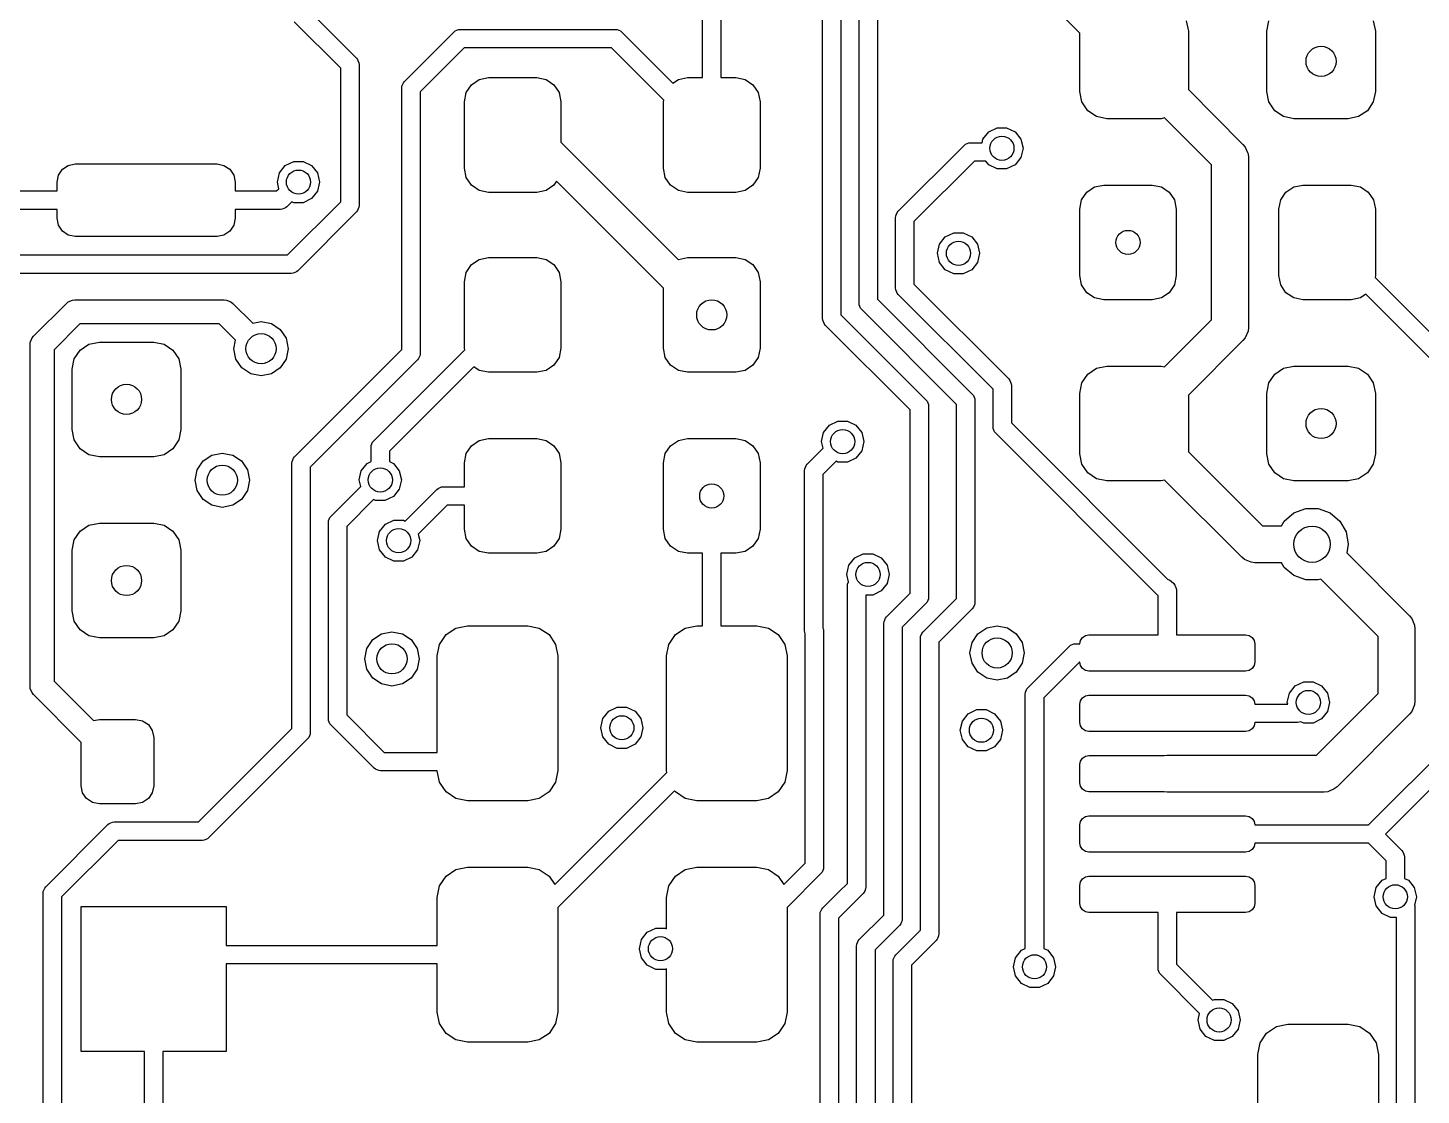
# Model space of a CAD drawing. Extents: x 0.05 to 3.89, y 0.04 to 4.21.
# Drawn here: x 1.9314 to 2.386, y 1.2141 to 1.5621 of the extents above; entities that cross this region are included whole.
import ezdxf

# ---------------------------------------------------------------- set-up
doc = ezdxf.new("R2010")
doc.units = 0
doc.header["$MEASUREMENT"] = 0
doc.layers.add('BLACK', color=7, linetype='CONTINUOUS')

msp = doc.modelspace()

# ---------------------------------------------------------------- linework, layer by layer
at = {"layer": 'BLACK', "linetype": 'CONTINUOUS'}
for p, q in [((2.20261, 1.47235), (2.20261, 1.72858)), ((2.20861, 1.72983), (2.20861, 1.47359)), ((2.1907, 1.46732), (2.1907, 1.72365)), ((2.1967, 1.7249), (2.1967, 1.46857)), ((2.27461, 1.56041), (2.23271, 1.60231)), ((2.03346, 1.54891), (2.01831, 1.56406)), ((2.02254, 1.56832), (2.03859, 1.55227)), ((2.15153, 1.54587), (2.15153, 1.56752)), ((2.15753, 1.56752), (2.15753, 1.54587)), ((2.30937, 1.56441), (2.31004, 1.56102)), ((2.33563, 1.56102), (2.3363, 1.56441)), ((2.37039, 1.56441), (2.37106, 1.56102)), ((2.05427, 1.54464), (2.07037, 1.56074)), ((2.07037, 1.56074), (2.07082, 1.56111)), ((2.07082, 1.56111), (2.0719, 1.56156)), ((2.0719, 1.56156), (2.07249, 1.56161)), ((2.07249, 1.56161), (2.12308, 1.56161)), ((2.12308, 1.56161), (2.12366, 1.56156)), ((2.12366, 1.56156), (2.12475, 1.56111)), ((2.12475, 1.56111), (2.1252, 1.56074)), ((2.1252, 1.56074), (2.14186, 1.54408)), ((2.27461, 1.54134), (2.27461, 1.56041)), ((2.31004, 1.56102), (2.31004, 1.54195)), ((2.33563, 1.54134), (2.33563, 1.56102)), ((2.37106, 1.56102), (2.37106, 1.54134)), ((2.07373, 1.55561), (2.05939, 1.54128)), ((2.12184, 1.55561), (2.07373, 1.55561)), ((2.13889, 1.53856), (2.12184, 1.55561)), ((2.03859, 1.55227), (2.03896, 1.55182)), ((2.03896, 1.55182), (2.0391, 1.55147)), ((2.0391, 1.55147), (2.03941, 1.55073)), ((2.03941, 1.55073), (2.03946, 1.55015)), ((2.03346, 1.50542), (2.03346, 1.54891)), ((2.03946, 1.55015), (2.03946, 1.50418)), ((2.07868, 1.54527), (2.08169, 1.54587)), ((2.08169, 1.54587), (2.09744, 1.54587)), ((2.09744, 1.54587), (2.10045, 1.54527)), ((2.14364, 1.54527), (2.14665, 1.54587)), ((2.14665, 1.54587), (2.15153, 1.54587)), ((2.15753, 1.54587), (2.1624, 1.54587)), ((2.1624, 1.54587), (2.16541, 1.54527)), ((2.05339, 1.54252), (2.05345, 1.5431)), ((2.05339, 1.45724), (2.05339, 1.54252)), ((2.05345, 1.5431), (2.0539, 1.54419)), ((2.0539, 1.54419), (2.05427, 1.54464)), ((2.05939, 1.54128), (2.05939, 1.456)), ((2.07442, 1.54101), (2.07613, 1.54356)), ((2.07613, 1.54356), (2.07868, 1.54527)), ((2.10045, 1.54527), (2.10301, 1.54356)), ((2.10301, 1.54356), (2.10472, 1.54101)), ((2.14186, 1.54408), (2.14364, 1.54527)), ((2.16541, 1.54527), (2.16797, 1.54356)), ((2.16797, 1.54356), (2.16968, 1.54101)), ((2.27528, 1.53795), (2.27461, 1.54134)), ((2.31004, 1.54195), (2.32786, 1.52412)), ((2.3363, 1.53795), (2.33563, 1.54134)), ((2.37106, 1.54134), (2.37039, 1.53795)), ((2.07382, 1.53799), (2.07442, 1.54101)), ((2.07382, 1.51634), (2.07382, 1.53799)), ((2.10472, 1.54101), (2.10531, 1.53799)), ((2.10531, 1.53799), (2.10531, 1.52479)), ((2.13878, 1.53799), (2.13889, 1.53856)), ((2.13878, 1.51634), (2.13878, 1.53799)), ((2.16968, 1.54101), (2.17028, 1.53799)), ((2.17028, 1.53799), (2.17028, 1.51634)), ((2.2772, 1.53507), (2.27528, 1.53795)), ((2.33822, 1.53507), (2.3363, 1.53795)), ((2.37039, 1.53795), (2.36847, 1.53507)), ((2.28007, 1.53315), (2.2772, 1.53507)), ((2.28346, 1.53248), (2.28007, 1.53315)), ((2.30118, 1.53248), (2.28346, 1.53248)), ((2.30231, 1.53271), (2.30118, 1.53248)), ((2.31762, 1.5174), (2.30231, 1.53271)), ((2.3411, 1.53315), (2.33822, 1.53507)), ((2.34449, 1.53248), (2.3411, 1.53315)), ((2.3622, 1.53248), (2.34449, 1.53248)), ((2.36559, 1.53315), (2.3622, 1.53248)), ((2.36847, 1.53507), (2.36559, 1.53315)), ((2.24301, 1.52582), (2.24492, 1.52822)), ((2.24492, 1.52822), (2.24768, 1.52955)), ((2.24768, 1.52955), (2.25075, 1.52955)), ((2.25075, 1.52955), (2.25351, 1.52822)), ((2.25351, 1.52822), (2.25542, 1.52582)), ((2.10531, 1.52479), (2.14355, 1.48655)), ((2.21539, 1.50231), (2.23686, 1.52377)), ((2.23686, 1.52377), (2.23731, 1.52415)), ((2.23731, 1.52415), (2.23789, 1.52439)), ((2.23789, 1.52439), (2.23839, 1.5246)), ((2.23839, 1.5246), (2.23898, 1.52465)), ((2.23898, 1.52465), (2.24274, 1.52465)), ((2.24274, 1.52465), (2.24301, 1.52582)), ((2.25542, 1.52582), (2.2561, 1.52283)), ((2.32786, 1.52412), (2.32861, 1.52322)), ((2.32861, 1.52322), (2.32932, 1.52149)), ((2.01539, 1.5172), (2.01815, 1.51853)), ((2.01815, 1.51853), (2.02122, 1.51853)), ((2.02122, 1.51853), (2.02398, 1.5172)), ((2.24022, 1.51865), (2.22051, 1.49895)), ((2.24396, 1.51865), (2.24022, 1.51865)), ((2.24492, 1.51745), (2.24396, 1.51865)), ((2.25542, 1.51985), (2.25351, 1.51745)), ((2.2561, 1.52283), (2.25542, 1.51985)), ((2.32932, 1.52149), (2.32951, 1.52105)), ((2.32951, 1.52105), (2.32962, 1.51988)), ((2.32962, 1.51988), (2.32962, 1.46437)), ((1.94094, 1.51181), (1.94139, 1.51407)), ((1.94139, 1.51407), (1.94267, 1.51599)), ((1.94267, 1.51599), (1.94459, 1.51727)), ((1.94459, 1.51727), (1.94685, 1.51772)), ((1.94685, 1.51772), (1.99311, 1.51772)), ((1.99311, 1.51772), (1.99537, 1.51727)), ((1.99537, 1.51727), (1.99729, 1.51599)), ((1.99729, 1.51599), (1.99857, 1.51407)), ((1.99857, 1.51407), (1.99902, 1.51181)), ((2.0128, 1.51181), (2.01348, 1.5148)), ((2.01348, 1.5148), (2.01539, 1.5172)), ((2.02398, 1.5172), (2.02589, 1.5148)), ((2.02589, 1.5148), (2.02657, 1.51181)), ((2.07442, 1.51333), (2.07382, 1.51634)), ((2.13938, 1.51333), (2.13878, 1.51634)), ((2.17028, 1.51634), (2.16968, 1.51333)), ((2.24768, 1.51612), (2.24492, 1.51745)), ((2.25075, 1.51612), (2.24768, 1.51612)), ((2.25351, 1.51745), (2.25075, 1.51612)), ((2.31762, 1.46686), (2.31762, 1.5174)), ((1.94094, 1.50891), (1.94094, 1.51181)), ((1.99902, 1.51181), (1.99902, 1.50891)), ((2.01254, 1.50891), (2.01329, 1.50966)), ((2.01329, 1.50966), (2.0128, 1.51181)), ((2.02657, 1.51181), (2.02589, 1.50882)), ((2.07613, 1.51077), (2.07442, 1.51333)), ((2.07868, 1.50906), (2.07613, 1.51077)), ((2.10301, 1.51077), (2.10045, 1.50906)), ((2.10388, 1.51208), (2.10301, 1.51077)), ((2.13878, 1.47718), (2.10388, 1.51208)), ((2.14109, 1.51077), (2.13938, 1.51333)), ((2.14364, 1.50906), (2.14109, 1.51077)), ((2.16797, 1.51077), (2.16541, 1.50906)), ((2.16968, 1.51333), (2.16797, 1.51077)), ((2.27691, 1.50852), (2.27947, 1.51023)), ((2.27947, 1.51023), (2.28248, 1.51083)), ((2.28248, 1.51083), (2.29823, 1.51083)), ((2.29823, 1.51083), (2.30124, 1.51023)), ((2.30124, 1.51023), (2.3038, 1.50852)), ((2.34187, 1.50852), (2.34443, 1.51023)), ((2.34443, 1.51023), (2.34744, 1.51083)), ((2.34744, 1.51083), (2.36319, 1.51083)), ((2.36319, 1.51083), (2.3662, 1.51023)), ((2.3662, 1.51023), (2.36876, 1.50852)), ((1.8065, 1.50891), (1.94094, 1.50891)), ((1.99902, 1.50891), (2.01254, 1.50891)), ((2.01752, 1.5054), (2.0159, 1.50378)), ((2.01608, 1.48804), (2.03346, 1.50542)), ((2.01815, 1.50509), (2.01752, 1.5054)), ((2.02122, 1.50509), (2.01815, 1.50509)), ((2.02398, 1.50642), (2.02122, 1.50509)), ((2.02589, 1.50882), (2.02398, 1.50642)), ((2.08169, 1.50846), (2.07868, 1.50906)), ((2.09744, 1.50846), (2.08169, 1.50846)), ((2.10045, 1.50906), (2.09744, 1.50846)), ((2.14665, 1.50846), (2.14364, 1.50906)), ((2.1624, 1.50846), (2.14665, 1.50846)), ((2.16541, 1.50906), (2.1624, 1.50846)), ((2.27461, 1.50295), (2.27521, 1.50597)), ((2.27521, 1.50597), (2.27691, 1.50852)), ((2.3038, 1.50852), (2.3055, 1.50597)), ((2.3055, 1.50597), (2.3061, 1.50295)), ((2.33957, 1.50295), (2.34017, 1.50597)), ((2.34017, 1.50597), (2.34187, 1.50852)), ((2.36876, 1.50852), (2.37046, 1.50597)), ((2.37046, 1.50597), (2.37106, 1.50295)), ((1.94094, 1.50291), (1.80774, 1.50291)), ((1.94094, 1.5), (1.94094, 1.50291)), ((2.01378, 1.50291), (1.99902, 1.50291)), ((1.99902, 1.50291), (1.99902, 1.5)), ((2.01436, 1.50296), (2.01378, 1.50291)), ((2.01545, 1.50341), (2.01436, 1.50296)), ((2.0159, 1.50378), (2.01545, 1.50341)), ((2.03859, 1.50206), (2.01944, 1.48292)), ((2.03896, 1.50251), (2.03859, 1.50206)), ((2.03941, 1.5036), (2.03896, 1.50251)), ((2.03946, 1.50418), (2.03941, 1.5036)), ((2.21451, 1.50019), (2.21457, 1.50077)), ((2.21451, 1.47728), (2.21451, 1.50019)), ((2.21457, 1.50077), (2.21502, 1.50186)), ((2.21502, 1.50186), (2.21539, 1.50231)), ((2.27461, 1.4813), (2.27461, 1.50295)), ((2.3061, 1.50295), (2.3061, 1.4813)), ((2.33957, 1.4813), (2.33957, 1.50295)), ((2.37106, 1.50295), (2.37106, 1.4813)), ((1.94139, 1.49774), (1.94094, 1.5)), ((1.94267, 1.49582), (1.94139, 1.49774)), ((1.94459, 1.49454), (1.94267, 1.49582)), ((1.99729, 1.49582), (1.99537, 1.49454)), ((1.99857, 1.49774), (1.99729, 1.49582)), ((1.99902, 1.5), (1.99857, 1.49774)), ((2.22051, 1.49895), (2.22051, 1.47852)), ((1.94685, 1.49409), (1.94459, 1.49454)), ((1.99311, 1.49409), (1.94685, 1.49409)), ((1.99537, 1.49454), (1.99311, 1.49409)), ((2.22815, 1.48858), (2.22883, 1.49157)), ((2.22883, 1.49157), (2.23074, 1.49397)), ((2.23074, 1.49397), (2.23351, 1.4953)), ((2.23351, 1.4953), (2.23657, 1.4953)), ((2.23657, 1.4953), (2.23934, 1.49397)), ((2.23934, 1.49397), (2.24125, 1.49157)), ((2.24125, 1.49157), (2.24193, 1.48858)), ((1.88504, 1.48804), (2.01608, 1.48804)), ((2.07613, 1.4849), (2.07868, 1.48661)), ((2.07868, 1.48661), (2.08169, 1.4872)), ((2.08169, 1.4872), (2.09744, 1.4872)), ((2.09744, 1.4872), (2.10045, 1.48661)), ((2.10045, 1.48661), (2.10301, 1.4849)), ((2.14355, 1.48655), (2.14364, 1.48661)), ((2.14364, 1.48661), (2.14665, 1.4872)), ((2.14665, 1.4872), (2.1624, 1.4872)), ((2.1624, 1.4872), (2.16541, 1.48661)), ((2.16541, 1.48661), (2.16797, 1.4849)), ((2.22883, 1.48559), (2.22815, 1.48858)), ((2.24193, 1.48858), (2.24125, 1.48559)), ((2.01732, 1.48204), (1.88628, 1.48204)), ((2.01791, 1.4821), (2.01732, 1.48204)), ((2.01899, 1.48254), (2.01791, 1.4821)), ((2.01944, 1.48292), (2.01899, 1.48254)), ((2.07382, 1.47933), (2.07442, 1.48234)), ((2.07442, 1.48234), (2.07613, 1.4849)), ((2.10301, 1.4849), (2.10472, 1.48234)), ((2.10472, 1.48234), (2.10531, 1.47933)), ((2.16797, 1.4849), (2.16968, 1.48234)), ((2.16968, 1.48234), (2.17028, 1.47933)), ((2.23074, 1.4832), (2.22883, 1.48559)), ((2.23351, 1.48187), (2.23074, 1.4832)), ((2.23934, 1.4832), (2.23657, 1.48187)), ((2.24125, 1.48559), (2.23934, 1.4832)), ((2.07382, 1.45768), (2.07382, 1.47933)), ((2.10531, 1.47933), (2.10531, 1.45768)), ((2.17028, 1.47933), (2.17028, 1.45768)), ((2.22051, 1.47852), (2.25143, 1.4476)), ((2.23657, 1.48187), (2.23351, 1.48187)), ((2.27521, 1.47829), (2.27461, 1.4813)), ((2.27691, 1.47573), (2.27521, 1.47829)), ((2.3055, 1.47829), (2.3038, 1.47573)), ((2.3061, 1.4813), (2.3055, 1.47829)), ((2.34017, 1.47829), (2.33957, 1.4813)), ((2.34187, 1.47573), (2.34017, 1.47829)), ((2.37106, 1.4813), (2.37095, 1.48073)), ((2.37095, 1.48073), (2.39871, 1.45297)), ((1.94455, 1.47276), (1.94596, 1.47335)), ((1.94596, 1.47335), (1.94673, 1.47343)), ((1.94673, 1.47343), (1.99547, 1.47343)), ((1.99547, 1.47343), (1.99624, 1.47335)), ((1.99624, 1.47335), (1.99766, 1.47276)), ((2.13878, 1.45768), (2.13878, 1.47718)), ((2.20861, 1.47359), (2.23952, 1.44267)), ((2.21457, 1.47669), (2.21451, 1.47728)), ((2.21502, 1.47561), (2.21457, 1.47669)), ((2.21539, 1.47516), (2.21502, 1.47561)), ((2.24631, 1.44424), (2.21539, 1.47516)), ((2.27947, 1.47402), (2.27691, 1.47573)), ((2.28248, 1.47343), (2.27947, 1.47402)), ((2.29823, 1.47343), (2.28248, 1.47343)), ((2.30124, 1.47402), (2.29823, 1.47343)), ((2.3038, 1.47573), (2.30124, 1.47402)), ((2.34443, 1.47402), (2.34187, 1.47573)), ((2.34744, 1.47343), (2.34443, 1.47402)), ((2.36319, 1.47343), (2.34744, 1.47343)), ((2.3662, 1.47402), (2.36319, 1.47343)), ((2.36798, 1.47521), (2.3662, 1.47402)), ((2.39359, 1.44961), (2.36798, 1.47521)), ((1.93324, 1.46156), (1.94395, 1.47227)), ((1.94395, 1.47227), (1.94455, 1.47276)), ((1.99766, 1.47276), (1.99826, 1.47227)), ((1.99826, 1.47227), (2.00474, 1.46579)), ((2.1967, 1.46857), (2.22441, 1.44085)), ((2.20266, 1.47176), (2.20261, 1.47235)), ((2.20311, 1.47068), (2.20266, 1.47176)), ((2.20348, 1.47023), (2.20311, 1.47068)), ((2.2344, 1.43931), (2.20348, 1.47023)), ((1.94836, 1.46555), (1.93996, 1.45715)), ((1.99384, 1.46555), (1.94836, 1.46555)), ((1.99917, 1.46022), (1.99384, 1.46555)), ((2.00474, 1.46579), (2.00748, 1.46634)), ((2.00748, 1.46634), (2.01087, 1.46566)), ((2.01087, 1.46566), (2.01374, 1.46374)), ((2.19076, 1.46674), (2.1907, 1.46732)), ((2.19121, 1.46566), (2.19076, 1.46674)), ((2.19158, 1.4652), (2.19121, 1.46566)), ((2.21929, 1.43749), (2.19158, 1.4652)), ((2.30231, 1.45155), (2.31762, 1.46686)), ((2.32962, 1.46437), (2.32951, 1.4632)), ((1.93209, 1.45878), (1.93216, 1.45955)), ((1.93216, 1.45955), (1.93275, 1.46097)), ((1.93275, 1.46097), (1.93324, 1.46156)), ((1.95133, 1.45897), (1.95472, 1.45965)), ((1.95472, 1.45965), (1.97244, 1.45965)), ((1.97244, 1.45965), (1.97583, 1.45897)), ((1.99862, 1.45748), (1.99917, 1.46022)), ((2.01374, 1.46374), (2.01566, 1.46087)), ((2.01566, 1.46087), (2.01634, 1.45748)), ((2.32786, 1.46013), (2.31004, 1.4423)), ((2.32861, 1.46104), (2.32786, 1.46013)), ((2.32951, 1.4632), (2.32861, 1.46104)), ((1.93209, 1.34744), (1.93209, 1.45878)), ((1.93996, 1.45715), (1.93996, 1.34907)), ((1.94654, 1.45418), (1.94846, 1.45705)), ((1.94846, 1.45705), (1.95133, 1.45897)), ((1.97583, 1.45897), (1.9787, 1.45705)), ((1.9787, 1.45705), (1.98062, 1.45418)), ((1.9993, 1.45409), (1.99862, 1.45748)), ((2.01634, 1.45748), (2.01566, 1.45409)), ((2.01841, 1.42226), (2.05339, 1.45724)), ((2.04426, 1.42744), (2.07393, 1.45711)), ((2.05934, 1.45541), (2.05889, 1.45433)), ((2.05939, 1.456), (2.05934, 1.45541)), ((2.07393, 1.45711), (2.07382, 1.45768)), ((2.10531, 1.45768), (2.10472, 1.45466)), ((2.13938, 1.45466), (2.13878, 1.45768)), ((2.17028, 1.45768), (2.16968, 1.45466)), ((1.94587, 1.45079), (1.94654, 1.45418)), ((1.94587, 1.4311), (1.94587, 1.45079)), ((1.98062, 1.45418), (1.9813, 1.45079)), ((1.9813, 1.45079), (1.9813, 1.4311)), ((2.00122, 1.45122), (1.9993, 1.45409)), ((2.00409, 1.4493), (2.00122, 1.45122)), ((2.01374, 1.45122), (2.01087, 1.4493)), ((2.01566, 1.45409), (2.01374, 1.45122)), ((2.05852, 1.45388), (2.02353, 1.41889)), ((2.0769, 1.45159), (2.04938, 1.42408)), ((2.05889, 1.45433), (2.05852, 1.45388)), ((2.07868, 1.4504), (2.0769, 1.45159)), ((2.08169, 1.4498), (2.07868, 1.4504)), ((2.10045, 1.4504), (2.09744, 1.4498)), ((2.10301, 1.45211), (2.10045, 1.4504)), ((2.10472, 1.45466), (2.10301, 1.45211)), ((2.14109, 1.45211), (2.13938, 1.45466)), ((2.14364, 1.4504), (2.14109, 1.45211)), ((2.14665, 1.4498), (2.14364, 1.4504)), ((2.16541, 1.4504), (2.1624, 1.4498)), ((2.16797, 1.45211), (2.16541, 1.4504)), ((2.16968, 1.45466), (2.16797, 1.45211)), ((2.2772, 1.44918), (2.28007, 1.4511)), ((2.28007, 1.4511), (2.28346, 1.45177)), ((2.28346, 1.45177), (2.30118, 1.45177)), ((2.30118, 1.45177), (2.30231, 1.45155)), ((2.33822, 1.44918), (2.3411, 1.4511)), ((2.3411, 1.4511), (2.34449, 1.45177)), ((2.34449, 1.45177), (2.3622, 1.45177)), ((2.3622, 1.45177), (2.36559, 1.4511)), ((2.36559, 1.4511), (2.36847, 1.44918)), ((2.00748, 1.44862), (2.00409, 1.4493)), ((2.01087, 1.4493), (2.00748, 1.44862)), ((2.09744, 1.4498), (2.08169, 1.4498)), ((2.1624, 1.4498), (2.14665, 1.4498)), ((2.25143, 1.4476), (2.2518, 1.44715)), ((2.2518, 1.44715), (2.25225, 1.44607)), ((2.25225, 1.44607), (2.25231, 1.44548)), ((2.27461, 1.44291), (2.27528, 1.4463)), ((2.27528, 1.4463), (2.2772, 1.44918)), ((2.33563, 1.44291), (2.3363, 1.4463)), ((2.3363, 1.4463), (2.33822, 1.44918)), ((2.36847, 1.44918), (2.37039, 1.4463)), ((2.37039, 1.4463), (2.37106, 1.44291)), ((2.23952, 1.44267), (2.2399, 1.44222)), ((2.2399, 1.44222), (2.24034, 1.44114)), ((2.24034, 1.44114), (2.2404, 1.44055)), ((2.24631, 1.43202), (2.24631, 1.44424)), ((2.25231, 1.44548), (2.25231, 1.43326)), ((2.27461, 1.42323), (2.27461, 1.44291)), ((2.31004, 1.4423), (2.31004, 1.42384)), ((2.33563, 1.42323), (2.33563, 1.44291)), ((2.37106, 1.44291), (2.37106, 1.42323)), ((2.21929, 1.37777), (2.21929, 1.43749)), ((2.22441, 1.44085), (2.22479, 1.4404)), ((2.22479, 1.4404), (2.22523, 1.43932)), ((2.22523, 1.43932), (2.22529, 1.43873)), ((2.22529, 1.43873), (2.22529, 1.37653)), ((2.2344, 1.37605), (2.2344, 1.43931)), ((2.2404, 1.44055), (2.2404, 1.3748)), ((2.19104, 1.43015), (2.19295, 1.43255)), ((2.19295, 1.43255), (2.19571, 1.43388)), ((2.19571, 1.43388), (2.19878, 1.43388)), ((2.19878, 1.43388), (2.20154, 1.43255)), ((2.20154, 1.43255), (2.20345, 1.43015)), ((2.24636, 1.43143), (2.24631, 1.43202)), ((2.25231, 1.43326), (2.30321, 1.38236)), ((1.94654, 1.42771), (1.94587, 1.4311)), ((1.94846, 1.42484), (1.94654, 1.42771)), ((1.98062, 1.42771), (1.9787, 1.42484)), ((1.9813, 1.4311), (1.98062, 1.42771)), ((2.07613, 1.42584), (2.07868, 1.42755)), ((2.07868, 1.42755), (2.08169, 1.42815)), ((2.08169, 1.42815), (2.09744, 1.42815)), ((2.09744, 1.42815), (2.10045, 1.42755)), ((2.10045, 1.42755), (2.10301, 1.42584)), ((2.14109, 1.42584), (2.14364, 1.42755)), ((2.14364, 1.42755), (2.14665, 1.42815)), ((2.14665, 1.42815), (2.1624, 1.42815)), ((2.1624, 1.42815), (2.16541, 1.42755)), ((2.16541, 1.42755), (2.16797, 1.42584)), ((2.19035, 1.42717), (2.19104, 1.43015)), ((2.20345, 1.43015), (2.20413, 1.42717)), ((2.24681, 1.43035), (2.24636, 1.43143)), ((2.24719, 1.4299), (2.24681, 1.43035)), ((2.29968, 1.37741), (2.24719, 1.4299)), ((1.95133, 1.42292), (1.94846, 1.42484)), ((1.95472, 1.42224), (1.95133, 1.42292)), ((1.97583, 1.42292), (1.97244, 1.42224)), ((1.9787, 1.42484), (1.97583, 1.42292)), ((1.99145, 1.42278), (1.99484, 1.42345)), ((1.99484, 1.42345), (1.99823, 1.42278)), ((2.04338, 1.42532), (2.04344, 1.4259)), ((2.04338, 1.42068), (2.04338, 1.42532)), ((2.04344, 1.4259), (2.04389, 1.42698)), ((2.04389, 1.42698), (2.04426, 1.42744)), ((2.04938, 1.42408), (2.04938, 1.42068)), ((2.07382, 1.42028), (2.07442, 1.42329)), ((2.07442, 1.42329), (2.07613, 1.42584)), ((2.10301, 1.42584), (2.10472, 1.42329)), ((2.10472, 1.42329), (2.10531, 1.42028)), ((2.13878, 1.42028), (2.13938, 1.42329)), ((2.13938, 1.42329), (2.14109, 1.42584)), ((2.16797, 1.42584), (2.16968, 1.42329)), ((2.16968, 1.42329), (2.17028, 1.42028)), ((2.18567, 1.41984), (2.19085, 1.42501)), ((2.19085, 1.42501), (2.19035, 1.42717)), ((2.20345, 1.42418), (2.20154, 1.42178)), ((2.20413, 1.42717), (2.20345, 1.42418)), ((2.27528, 1.41984), (2.27461, 1.42323)), ((2.31004, 1.42384), (2.33418, 1.3997)), ((2.3363, 1.41984), (2.33563, 1.42323)), ((2.37106, 1.42323), (2.37039, 1.41984)), ((1.97244, 1.42224), (1.95472, 1.42224)), ((1.98666, 1.41798), (1.98858, 1.42086)), ((1.98858, 1.42086), (1.99145, 1.42278)), ((1.99823, 1.42278), (2.00111, 1.42086)), ((2.00111, 1.42086), (2.00303, 1.41798)), ((2.01753, 1.42013), (2.01759, 1.42072)), ((2.01753, 1.33358), (2.01753, 1.42013)), ((2.01759, 1.42072), (2.01803, 1.4218)), ((2.01803, 1.4218), (2.01841, 1.42226)), ((2.02353, 1.41889), (2.02353, 1.33234)), ((2.04017, 1.41766), (2.04209, 1.42005)), ((2.04209, 1.42005), (2.04338, 1.42068)), ((2.04938, 1.42068), (2.05068, 1.42005)), ((2.05068, 1.42005), (2.05259, 1.41766)), ((2.07382, 1.41245), (2.07382, 1.42028)), ((2.10531, 1.42028), (2.10531, 1.39862)), ((2.13878, 1.39862), (2.13878, 1.42028)), ((2.17028, 1.42028), (2.17028, 1.39862)), ((2.18485, 1.4183), (2.1853, 1.41938)), ((2.1853, 1.41938), (2.18567, 1.41984)), ((2.19508, 1.42075), (2.1908, 1.41647)), ((2.19571, 1.42045), (2.19508, 1.42075)), ((2.19878, 1.42045), (2.19571, 1.42045)), ((2.20154, 1.42178), (2.19878, 1.42045)), ((2.2772, 1.41696), (2.27528, 1.41984)), ((2.33822, 1.41696), (2.3363, 1.41984)), ((2.37039, 1.41984), (2.36847, 1.41696)), ((1.98599, 1.41459), (1.98666, 1.41798)), ((1.98666, 1.4112), (1.98599, 1.41459)), ((2.00303, 1.41798), (2.0037, 1.41459)), ((2.0037, 1.41459), (2.00303, 1.4112)), ((2.03949, 1.41467), (2.04017, 1.41766)), ((2.03998, 1.41251), (2.03949, 1.41467)), ((2.05259, 1.41766), (2.05327, 1.41467)), ((2.05327, 1.41467), (2.05259, 1.41168)), ((2.1848, 1.41772), (2.18485, 1.4183)), ((2.1848, 1.36557), (2.1848, 1.41772)), ((2.1908, 1.41647), (2.1908, 1.36636)), ((2.28007, 1.41504), (2.2772, 1.41696)), ((2.28346, 1.41437), (2.28007, 1.41504)), ((2.30118, 1.41437), (2.28346, 1.41437)), ((2.30231, 1.4146), (2.30118, 1.41437)), ((2.32745, 1.38946), (2.30231, 1.4146)), ((2.3411, 1.41504), (2.33822, 1.41696)), ((2.34449, 1.41437), (2.3411, 1.41504)), ((2.3622, 1.41437), (2.34449, 1.41437)), ((2.36559, 1.41504), (2.3622, 1.41437)), ((2.36847, 1.41696), (2.36559, 1.41504)), ((1.98858, 1.40833), (1.98666, 1.4112)), ((2.00303, 1.4112), (2.00111, 1.40833)), ((2.03031, 1.40284), (2.03998, 1.41251)), ((2.05068, 1.40928), (2.04791, 1.40795)), ((2.05259, 1.41168), (2.05068, 1.40928)), ((2.05453, 1.40129), (2.06481, 1.41157)), ((2.06481, 1.41157), (2.06526, 1.41194)), ((2.06526, 1.41194), (2.06634, 1.41239)), ((2.06634, 1.41239), (2.06693, 1.41245)), ((2.06693, 1.41245), (2.07382, 1.41245)), ((1.99145, 1.40641), (1.98858, 1.40833)), ((1.99484, 1.40573), (1.99145, 1.40641)), ((1.99823, 1.40641), (1.99484, 1.40573)), ((2.00111, 1.40833), (1.99823, 1.40641)), ((2.04421, 1.40826), (2.03543, 1.39948)), ((2.04485, 1.40795), (2.04421, 1.40826)), ((2.04791, 1.40795), (2.04485, 1.40795)), ((2.06817, 1.40645), (2.05876, 1.39704)), ((2.07382, 1.40645), (2.06817, 1.40645)), ((2.07382, 1.39862), (2.07382, 1.40645)), ((2.34449, 1.40393), (2.34834, 1.40533)), ((2.34834, 1.40533), (2.35244, 1.40533)), ((2.35244, 1.40533), (2.3563, 1.40393)), ((1.95133, 1.39992), (1.95472, 1.40059)), ((1.95472, 1.40059), (1.97244, 1.40059)), ((1.97244, 1.40059), (1.97583, 1.39992)), ((2.02943, 1.40072), (2.02949, 1.4013)), ((2.02943, 1.33686), (2.02943, 1.40072)), ((2.02949, 1.4013), (2.02994, 1.40239)), ((2.02994, 1.40239), (2.03031, 1.40284)), ((2.04615, 1.39787), (2.04807, 1.40027)), ((2.04807, 1.40027), (2.05083, 1.4016)), ((2.05083, 1.4016), (2.0539, 1.4016)), ((2.0539, 1.4016), (2.05453, 1.40129)), ((2.34043, 1.3997), (2.34135, 1.40129)), ((2.34135, 1.40129), (2.34449, 1.40393)), ((2.3563, 1.40393), (2.35944, 1.40129)), ((2.35944, 1.40129), (2.36149, 1.39774)), ((1.94654, 1.39512), (1.94846, 1.398)), ((1.94846, 1.398), (1.95133, 1.39992)), ((1.97583, 1.39992), (1.9787, 1.398)), ((1.9787, 1.398), (1.98062, 1.39512)), ((2.03543, 1.39948), (2.03543, 1.3381)), ((2.04547, 1.39488), (2.04615, 1.39787)), ((2.05876, 1.39704), (2.05925, 1.39488)), ((2.07442, 1.39561), (2.07382, 1.39862)), ((2.10531, 1.39862), (2.10472, 1.39561)), ((2.13938, 1.39561), (2.13878, 1.39862)), ((2.17028, 1.39862), (2.16968, 1.39561)), ((2.33418, 1.3997), (2.34043, 1.3997)), ((2.36149, 1.39774), (2.3622, 1.3937)), ((1.94587, 1.39173), (1.94654, 1.39512)), ((1.94587, 1.37205), (1.94587, 1.39173)), ((1.98062, 1.39512), (1.9813, 1.39173)), ((1.9813, 1.39173), (1.9813, 1.37205)), ((2.04615, 1.39189), (2.04547, 1.39488)), ((2.04807, 1.3895), (2.04615, 1.39189)), ((2.05857, 1.39189), (2.05666, 1.3895)), ((2.05925, 1.39488), (2.05857, 1.39189)), ((2.07613, 1.39305), (2.07442, 1.39561)), ((2.07868, 1.39135), (2.07613, 1.39305)), ((2.08169, 1.39075), (2.07868, 1.39135)), ((2.10045, 1.39135), (2.09744, 1.39075)), ((2.10301, 1.39305), (2.10045, 1.39135)), ((2.10472, 1.39561), (2.10301, 1.39305)), ((2.14109, 1.39305), (2.13938, 1.39561)), ((2.14364, 1.39135), (2.14109, 1.39305)), ((2.14665, 1.39075), (2.14364, 1.39135)), ((2.16541, 1.39135), (2.1624, 1.39075)), ((2.16797, 1.39305), (2.16541, 1.39135)), ((2.16968, 1.39561), (2.16797, 1.39305)), ((2.3622, 1.3937), (2.36171, 1.39087)), ((2.05083, 1.38816), (2.04807, 1.3895)), ((2.0539, 1.38816), (2.05083, 1.38816)), ((2.05666, 1.3895), (2.0539, 1.38816)), ((2.09744, 1.39075), (2.08169, 1.39075)), ((2.15153, 1.39075), (2.14665, 1.39075)), ((2.15153, 1.36713), (2.15153, 1.39075)), ((2.1624, 1.39075), (2.15753, 1.39075)), ((2.15753, 1.39075), (2.15753, 1.36713)), ((2.19862, 1.38386), (2.1993, 1.38685)), ((2.1993, 1.38685), (2.20122, 1.38924)), ((2.20122, 1.38924), (2.20398, 1.39058)), ((2.20398, 1.39058), (2.20704, 1.39058)), ((2.20704, 1.39058), (2.20981, 1.38924)), ((2.20981, 1.38924), (2.21172, 1.38685)), ((2.21172, 1.38685), (2.2124, 1.38386)), ((2.32836, 1.38871), (2.32745, 1.38946)), ((2.32948, 1.38825), (2.32836, 1.38871)), ((2.33052, 1.38782), (2.32948, 1.38825)), ((2.33169, 1.3877), (2.33052, 1.38782)), ((2.34043, 1.3877), (2.33169, 1.3877)), ((2.34135, 1.38611), (2.34043, 1.3877)), ((2.36171, 1.39087), (2.3822, 1.37038)), ((2.19916, 1.38149), (2.19862, 1.38386)), ((2.2124, 1.38386), (2.21172, 1.38087)), ((2.30321, 1.38236), (2.30403, 1.38202)), ((2.30403, 1.38202), (2.30448, 1.38165)), ((2.34449, 1.38347), (2.34135, 1.38611)), ((2.34834, 1.38207), (2.34449, 1.38347)), ((2.35244, 1.38207), (2.34834, 1.38207)), ((2.35325, 1.38236), (2.35244, 1.38207)), ((2.37195, 1.36366), (2.35325, 1.38236)), ((2.19878, 1.38013), (2.19884, 1.38071)), ((2.19878, 1.28313), (2.19878, 1.38013)), ((2.19884, 1.38071), (2.19916, 1.38149)), ((2.20981, 1.37847), (2.20704, 1.37714)), ((2.21172, 1.38087), (2.20981, 1.37847)), ((2.21156, 1.37004), (2.21929, 1.37777)), ((2.30448, 1.38165), (2.30527, 1.38086)), ((2.30527, 1.38086), (2.30564, 1.38041)), ((2.30564, 1.38041), (2.30573, 1.3802)), ((2.30573, 1.3802), (2.30609, 1.37933)), ((2.30609, 1.37933), (2.30615, 1.37874)), ((2.30615, 1.37874), (2.30615, 1.36417)), ((2.20704, 1.37714), (2.20478, 1.37714)), ((2.20478, 1.37714), (2.20478, 1.28189)), ((2.22441, 1.37441), (2.21669, 1.36668)), ((2.22347, 1.36511), (2.2344, 1.37605)), ((2.22479, 1.37486), (2.22441, 1.37441)), ((2.225, 1.37538), (2.22479, 1.37486)), ((2.22523, 1.37594), (2.225, 1.37538)), ((2.22529, 1.37653), (2.22523, 1.37594)), ((2.2399, 1.37314), (2.23952, 1.37268)), ((2.24021, 1.37391), (2.2399, 1.37314)), ((2.24034, 1.37422), (2.24021, 1.37391)), ((2.2404, 1.3748), (2.24034, 1.37422)), ((2.30013, 1.37703), (2.29968, 1.37741)), ((2.30015, 1.37703), (2.30013, 1.37703)), ((2.30015, 1.36417), (2.30015, 1.37703)), ((1.94654, 1.36866), (1.94587, 1.37205)), ((1.94846, 1.36578), (1.94654, 1.36866)), ((1.98062, 1.36866), (1.9787, 1.36578)), ((1.9813, 1.37205), (1.98062, 1.36866)), ((2.21069, 1.36792), (2.21074, 1.36851)), ((2.21074, 1.36851), (2.21119, 1.36959)), ((2.21119, 1.36959), (2.21156, 1.37004)), ((2.23952, 1.37268), (2.22859, 1.36175)), ((2.3822, 1.37038), (2.38294, 1.36948)), ((2.38294, 1.36948), (2.38384, 1.36731)), ((1.95133, 1.36386), (1.94846, 1.36578)), ((1.95472, 1.36319), (1.95133, 1.36386)), ((1.97583, 1.36386), (1.97244, 1.36319)), ((1.9787, 1.36578), (1.97583, 1.36386)), ((2.04393, 1.3626), (2.04681, 1.36452)), ((2.04681, 1.36452), (2.0502, 1.3652)), ((2.0502, 1.3652), (2.05359, 1.36452)), ((2.05359, 1.36452), (2.05646, 1.3626)), ((2.06571, 1.36105), (2.06784, 1.36424)), ((2.06784, 1.36424), (2.07104, 1.36638)), ((2.07104, 1.36638), (2.0748, 1.36713)), ((2.0748, 1.36713), (2.09449, 1.36713)), ((2.09449, 1.36713), (2.09825, 1.36638)), ((2.09825, 1.36638), (2.10145, 1.36424)), ((2.10145, 1.36424), (2.10358, 1.36105)), ((2.14051, 1.36105), (2.14265, 1.36424)), ((2.14265, 1.36424), (2.14584, 1.36638)), ((2.14584, 1.36638), (2.14961, 1.36713)), ((2.14961, 1.36713), (2.15153, 1.36713)), ((2.15753, 1.36713), (2.16929, 1.36713)), ((2.16929, 1.36713), (2.17306, 1.36638)), ((2.17306, 1.36638), (2.17625, 1.36424)), ((2.17625, 1.36424), (2.17838, 1.36105)), ((2.18485, 1.36498), (2.1848, 1.36557)), ((2.18504, 1.36453), (2.18485, 1.36498)), ((2.18504, 1.28968), (2.18504, 1.36453)), ((2.1908, 1.36636), (2.19098, 1.36591)), ((2.19098, 1.36591), (2.19104, 1.36532)), ((2.19104, 1.36532), (2.19104, 1.28843)), ((2.21069, 1.2728), (2.21069, 1.36792)), ((2.21669, 1.36668), (2.21669, 1.27156)), ((2.22265, 1.36358), (2.2231, 1.36466)), ((2.2231, 1.36466), (2.22347, 1.36511)), ((2.23945, 1.36166), (2.24137, 1.36453)), ((2.24137, 1.36453), (2.24425, 1.36645)), ((2.24425, 1.36645), (2.24764, 1.36713)), ((2.24764, 1.36713), (2.25103, 1.36645)), ((2.25103, 1.36645), (2.2539, 1.36453)), ((2.2539, 1.36453), (2.25582, 1.36166)), ((2.27547, 1.36331), (2.27643, 1.36395)), ((2.27643, 1.36395), (2.27756, 1.36417)), ((2.27756, 1.36417), (2.30015, 1.36417)), ((2.30615, 1.36417), (2.32874, 1.36417)), ((2.32874, 1.36417), (2.32987, 1.36395)), ((2.32987, 1.36395), (2.33083, 1.36331)), ((2.38384, 1.36731), (2.38395, 1.36614)), ((2.38395, 1.36614), (2.38395, 1.34252)), ((1.97244, 1.36319), (1.95472, 1.36319)), ((2.04134, 1.35634), (2.04201, 1.35973)), ((2.04201, 1.35973), (2.04393, 1.3626)), ((2.05646, 1.3626), (2.05838, 1.35973)), ((2.05838, 1.35973), (2.05906, 1.35634)), ((2.06496, 1.35728), (2.06571, 1.36105)), ((2.10358, 1.36105), (2.10433, 1.35728)), ((2.13976, 1.35728), (2.14051, 1.36105)), ((2.17838, 1.36105), (2.17913, 1.35728)), ((2.22259, 1.36299), (2.22265, 1.36358)), ((2.22259, 1.26787), (2.22259, 1.36299)), ((2.22859, 1.36175), (2.22859, 1.26663)), ((2.23878, 1.35827), (2.23945, 1.36166)), ((2.25582, 1.36166), (2.2565, 1.35827)), ((2.25772, 1.34699), (2.27112, 1.36039)), ((2.27112, 1.36039), (2.27157, 1.36076)), ((2.27157, 1.36076), (2.27208, 1.36097)), ((2.27208, 1.36097), (2.27266, 1.36121)), ((2.27266, 1.36121), (2.27324, 1.36127)), ((2.27324, 1.36127), (2.27462, 1.36127)), ((2.27462, 1.36127), (2.27483, 1.36235)), ((2.27483, 1.36235), (2.27547, 1.36331)), ((2.33083, 1.36331), (2.33147, 1.36235)), ((2.33147, 1.36235), (2.33169, 1.36122)), ((2.33169, 1.36122), (2.33169, 1.35531)), ((2.37195, 1.345), (2.37195, 1.36366)), ((2.04201, 1.35295), (2.04134, 1.35634)), ((2.05906, 1.35634), (2.05838, 1.35295)), ((2.06496, 1.32583), (2.06496, 1.35728)), ((2.10433, 1.35728), (2.10433, 1.31988)), ((2.13976, 1.31988), (2.13976, 1.35728)), ((2.17913, 1.35728), (2.17913, 1.31988)), ((2.23945, 1.35488), (2.23878, 1.35827)), ((2.24137, 1.352), (2.23945, 1.35488)), ((2.25582, 1.35488), (2.2539, 1.352)), ((2.2565, 1.35827), (2.25582, 1.35488)), ((2.27448, 1.35527), (2.26284, 1.34363)), ((2.27462, 1.35527), (2.27448, 1.35527)), ((2.27483, 1.35418), (2.27462, 1.35527)), ((2.33169, 1.35531), (2.33147, 1.35418)), ((2.04393, 1.35007), (2.04201, 1.35295)), ((2.05838, 1.35295), (2.05646, 1.35007)), ((2.24425, 1.35008), (2.24137, 1.352)), ((2.2539, 1.352), (2.25103, 1.35008)), ((2.27547, 1.35323), (2.27483, 1.35418)), ((2.27643, 1.35259), (2.27547, 1.35323)), ((2.27756, 1.35236), (2.27643, 1.35259)), ((2.32874, 1.35236), (2.27756, 1.35236)), ((2.32987, 1.35259), (2.32874, 1.35236)), ((2.33083, 1.35323), (2.32987, 1.35259)), ((2.33147, 1.35418), (2.33083, 1.35323)), ((1.93216, 1.34667), (1.93209, 1.34744)), ((1.93275, 1.34525), (1.93216, 1.34667)), ((1.93996, 1.34907), (1.9528, 1.33623)), ((2.04681, 1.34815), (2.04393, 1.35007)), ((2.0502, 1.34748), (2.04681, 1.34815)), ((2.05359, 1.34815), (2.0502, 1.34748)), ((2.05646, 1.35007), (2.05359, 1.34815)), ((2.24764, 1.34941), (2.24425, 1.35008)), ((2.25103, 1.35008), (2.24764, 1.34941)), ((2.2569, 1.34545), (2.25735, 1.34654)), ((2.25735, 1.34654), (2.25772, 1.34699)), ((2.34301, 1.34512), (2.34492, 1.34751)), ((2.34492, 1.34751), (2.34768, 1.34884)), ((2.34768, 1.34884), (2.35075, 1.34884)), ((2.35075, 1.34884), (2.35351, 1.34751)), ((2.35351, 1.34751), (2.35542, 1.34512)), ((1.93324, 1.34466), (1.93275, 1.34525)), ((1.94882, 1.32908), (1.93324, 1.34466)), ((2.25684, 1.34487), (2.2569, 1.34545)), ((2.25684, 1.26192), (2.25684, 1.34487)), ((2.26284, 1.34363), (2.26284, 1.26192)), ((2.27461, 1.34154), (2.27483, 1.34267)), ((2.27461, 1.33563), (2.27461, 1.34154)), ((2.27483, 1.34267), (2.27547, 1.34362)), ((2.27547, 1.34362), (2.27643, 1.34426)), ((2.27643, 1.34426), (2.27756, 1.34449)), ((2.27756, 1.34449), (2.32874, 1.34449)), ((2.32874, 1.34449), (2.32987, 1.34426)), ((2.32987, 1.34426), (2.33083, 1.34362)), ((2.33083, 1.34362), (2.33147, 1.34267)), ((2.33147, 1.34267), (2.33168, 1.34158)), ((2.33168, 1.34158), (2.34245, 1.34158)), ((2.34232, 1.34213), (2.34301, 1.34512)), ((2.34245, 1.34158), (2.34232, 1.34213)), ((2.35185, 1.3249), (2.37195, 1.345)), ((2.35542, 1.34512), (2.3561, 1.34213)), ((2.3561, 1.34213), (2.35542, 1.33914)), ((2.38384, 1.34135), (2.38294, 1.33919)), ((2.38395, 1.34252), (2.38384, 1.34135)), ((1.9528, 1.33623), (1.95472, 1.33661)), ((1.95472, 1.33661), (1.96654, 1.33661)), ((1.96654, 1.33661), (1.9688, 1.33616)), ((2.02949, 1.33627), (2.02943, 1.33686)), ((2.03543, 1.3381), (2.0477, 1.32583)), ((2.11831, 1.33386), (2.11899, 1.33685)), ((2.11899, 1.33685), (2.1209, 1.33924)), ((2.1209, 1.33924), (2.12366, 1.34058)), ((2.12366, 1.34058), (2.12673, 1.34058)), ((2.12673, 1.34058), (2.12949, 1.33924)), ((2.12949, 1.33924), (2.1314, 1.33685)), ((2.1314, 1.33685), (2.13209, 1.33386)), ((2.23631, 1.33606), (2.23822, 1.33846)), ((2.23822, 1.33846), (2.24099, 1.33979)), ((2.24099, 1.33979), (2.24405, 1.33979)), ((2.24405, 1.33979), (2.24682, 1.33846)), ((2.24682, 1.33846), (2.24873, 1.33606)), ((2.35351, 1.33674), (2.35075, 1.33541)), ((2.35542, 1.33914), (2.35351, 1.33674)), ((2.3822, 1.33828), (2.35857, 1.31465)), ((2.36884, 1.30221), (2.40733, 1.3407)), ((2.38294, 1.33919), (2.3822, 1.33828)), ((1.9688, 1.33616), (1.97071, 1.33488)), ((1.97071, 1.33488), (1.97199, 1.33297)), ((1.97199, 1.33297), (1.97244, 1.33071)), ((1.9871, 1.30315), (2.01753, 1.33358)), ((2.02353, 1.33234), (2.02347, 1.33175)), ((2.02994, 1.33519), (2.02949, 1.33627)), ((2.03031, 1.33474), (2.02994, 1.33519)), ((2.04434, 1.32071), (2.03031, 1.33474)), ((2.11899, 1.33087), (2.11831, 1.33386)), ((2.13209, 1.33386), (2.1314, 1.33087)), ((2.23563, 1.33307), (2.23631, 1.33606)), ((2.23631, 1.33008), (2.23563, 1.33307)), ((2.24873, 1.33606), (2.24941, 1.33307)), ((2.24941, 1.33307), (2.24873, 1.33008)), ((2.27483, 1.3345), (2.27461, 1.33563)), ((2.27547, 1.33354), (2.27483, 1.3345)), ((2.27643, 1.3329), (2.27547, 1.33354)), ((2.27756, 1.33268), (2.27643, 1.3329)), ((2.32874, 1.33268), (2.27756, 1.33268)), ((2.32987, 1.3329), (2.32874, 1.33268)), ((2.33083, 1.33354), (2.32987, 1.3329)), ((2.33147, 1.3345), (2.33083, 1.33354)), ((2.33168, 1.33558), (2.33147, 1.3345)), ((2.34567, 1.33558), (2.33168, 1.33558)), ((2.34625, 1.33564), (2.34567, 1.33558)), ((2.34676, 1.33585), (2.34625, 1.33564)), ((2.34768, 1.33541), (2.34676, 1.33585)), ((2.35075, 1.33541), (2.34768, 1.33541)), ((2.41069, 1.33558), (2.37432, 1.29921)), ((1.94882, 1.31496), (1.94882, 1.32908)), ((1.97244, 1.33071), (1.97244, 1.31496)), ((2.02265, 1.33022), (1.99046, 1.29803)), ((2.02302, 1.33067), (2.02265, 1.33022)), ((2.02347, 1.33175), (2.02302, 1.33067)), ((2.1209, 1.32847), (2.11899, 1.33087)), ((2.12366, 1.32714), (2.1209, 1.32847)), ((2.12949, 1.32847), (2.12673, 1.32714)), ((2.1314, 1.33087), (2.12949, 1.32847)), ((2.23822, 1.32768), (2.23631, 1.33008)), ((2.24099, 1.32635), (2.23822, 1.32768)), ((2.24682, 1.32768), (2.24405, 1.32635)), ((2.24873, 1.33008), (2.24682, 1.32768)), ((2.0477, 1.32583), (2.06496, 1.32583)), ((2.12673, 1.32714), (2.12366, 1.32714)), ((2.24405, 1.32635), (2.24099, 1.32635)), ((2.27461, 1.32185), (2.27483, 1.32298)), ((2.27483, 1.32298), (2.27547, 1.32394)), ((2.27547, 1.32394), (2.27643, 1.32458)), ((2.27643, 1.32458), (2.27756, 1.3248)), ((2.27756, 1.3248), (2.30219, 1.3248)), ((2.30219, 1.3248), (2.30315, 1.3249)), ((2.30315, 1.3249), (2.35185, 1.3249)), ((2.04479, 1.32034), (2.04434, 1.32071)), ((2.04587, 1.31989), (2.04479, 1.32034)), ((2.04646, 1.31983), (2.04587, 1.31989)), ((2.06497, 1.31983), (2.04646, 1.31983)), ((2.06571, 1.31612), (2.06497, 1.31983)), ((2.1033, 1.28274), (2.13988, 1.31932)), ((2.10433, 1.31988), (2.10358, 1.31612)), ((2.13988, 1.31932), (2.13976, 1.31988)), ((2.17913, 1.31988), (2.17838, 1.31612)), ((2.27461, 1.31594), (2.27461, 1.32185)), ((1.94927, 1.3127), (1.94882, 1.31496)), ((1.97244, 1.31496), (1.97199, 1.3127)), ((2.06784, 1.31292), (2.06571, 1.31612)), ((2.10358, 1.31612), (2.10145, 1.31292)), ((2.17838, 1.31612), (2.17625, 1.31292)), ((2.27483, 1.31481), (2.27461, 1.31594)), ((2.27547, 1.31386), (2.27483, 1.31481)), ((2.27643, 1.31322), (2.27547, 1.31386)), ((2.35766, 1.31391), (2.3555, 1.31301)), ((2.35857, 1.31465), (2.35766, 1.31391)), ((1.95055, 1.31078), (1.94927, 1.3127)), ((1.95246, 1.3095), (1.95055, 1.31078)), ((1.95472, 1.30906), (1.95246, 1.3095)), ((1.9688, 1.3095), (1.96654, 1.30906)), ((1.97071, 1.31078), (1.9688, 1.3095)), ((1.97199, 1.3127), (1.97071, 1.31078)), ((2.07104, 1.31079), (2.06784, 1.31292)), ((2.0748, 1.31004), (2.07104, 1.31079)), ((2.09449, 1.31004), (2.0748, 1.31004)), ((2.09825, 1.31079), (2.09449, 1.31004)), ((2.10145, 1.31292), (2.09825, 1.31079)), ((2.14237, 1.31333), (2.10433, 1.27528)), ((2.14265, 1.31292), (2.14237, 1.31333)), ((2.14584, 1.31079), (2.14265, 1.31292)), ((2.14961, 1.31004), (2.14584, 1.31079)), ((2.16929, 1.31004), (2.14961, 1.31004)), ((2.17306, 1.31079), (2.16929, 1.31004)), ((2.17625, 1.31292), (2.17306, 1.31079)), ((2.27756, 1.31299), (2.27643, 1.31322)), ((2.30219, 1.31299), (2.27756, 1.31299)), ((2.30315, 1.3129), (2.30219, 1.31299)), ((2.35433, 1.3129), (2.30315, 1.3129)), ((2.3555, 1.31301), (2.35433, 1.3129)), ((1.96654, 1.30906), (1.95472, 1.30906)), ((2.27547, 1.30425), (2.27643, 1.30489)), ((2.27643, 1.30489), (2.27756, 1.30512)), ((2.27756, 1.30512), (2.32874, 1.30512)), ((2.32874, 1.30512), (2.32987, 1.30489)), ((2.32987, 1.30489), (2.33083, 1.30425)), ((1.93725, 1.28204), (1.95748, 1.30227)), ((1.95748, 1.30227), (1.95793, 1.30264)), ((1.95793, 1.30264), (1.95901, 1.30309)), ((1.95901, 1.30309), (1.9596, 1.30315)), ((1.9596, 1.30315), (1.9871, 1.30315)), ((2.27461, 1.30217), (2.27483, 1.3033)), ((2.27461, 1.29626), (2.27461, 1.30217)), ((2.27483, 1.3033), (2.27547, 1.30425)), ((2.33083, 1.30425), (2.33147, 1.3033)), ((2.33147, 1.3033), (2.33168, 1.30221)), ((2.33168, 1.30221), (2.36884, 1.30221)), ((1.96084, 1.29715), (1.94237, 1.27868)), ((1.98834, 1.29715), (1.96084, 1.29715)), ((1.98892, 1.29721), (1.98834, 1.29715)), ((1.99001, 1.29766), (1.98892, 1.29721)), ((1.99046, 1.29803), (1.99001, 1.29766)), ((2.27483, 1.29513), (2.27461, 1.29626)), ((2.33168, 1.29621), (2.33147, 1.29513)), ((2.36884, 1.29621), (2.33168, 1.29621)), ((2.37456, 1.29049), (2.36884, 1.29621)), ((2.37432, 1.29921), (2.37968, 1.29385)), ((2.27547, 1.29417), (2.27483, 1.29513)), ((2.27643, 1.29353), (2.27547, 1.29417)), ((2.27756, 1.29331), (2.27643, 1.29353)), ((2.32874, 1.29331), (2.27756, 1.29331)), ((2.32987, 1.29353), (2.32874, 1.29331)), ((2.33083, 1.29417), (2.32987, 1.29353)), ((2.33147, 1.29513), (2.33083, 1.29417)), ((2.37968, 1.29385), (2.38005, 1.2934)), ((2.38005, 1.2934), (2.3805, 1.29232)), ((2.3805, 1.29232), (2.38056, 1.29173)), ((2.38056, 1.29173), (2.38056, 1.28475)), ((2.06784, 1.2855), (2.07104, 1.28764)), ((2.07104, 1.28764), (2.0748, 1.28839)), ((2.0748, 1.28839), (2.09449, 1.28839)), ((2.09449, 1.28839), (2.09825, 1.28764)), ((2.09825, 1.28764), (2.10145, 1.2855)), ((2.14265, 1.2855), (2.14584, 1.28764)), ((2.14584, 1.28764), (2.14961, 1.28839)), ((2.14961, 1.28839), (2.16929, 1.28839)), ((2.16929, 1.28839), (2.17306, 1.28764)), ((2.17306, 1.28764), (2.17625, 1.2855)), ((2.1781, 1.28274), (2.18504, 1.28968)), ((2.19053, 1.28677), (2.19016, 1.28631)), ((2.19098, 1.28785), (2.19053, 1.28677)), ((2.19104, 1.28843), (2.19098, 1.28785)), ((2.37456, 1.28475), (2.37456, 1.29049)), ((1.93688, 1.28159), (1.93725, 1.28204)), ((2.06496, 1.27854), (2.06571, 1.28231)), ((2.06571, 1.28231), (2.06784, 1.2855)), ((2.10145, 1.2855), (2.1033, 1.28274)), ((2.13976, 1.27854), (2.14051, 1.28231)), ((2.14051, 1.28231), (2.14265, 1.2855)), ((2.17625, 1.2855), (2.1781, 1.28274)), ((2.19016, 1.28631), (2.17913, 1.27528)), ((2.19611, 1.28047), (2.19878, 1.28313)), ((2.27461, 1.28248), (2.27483, 1.28361)), ((2.27461, 1.27657), (2.27461, 1.28248)), ((2.27483, 1.28361), (2.27547, 1.28457)), ((2.27547, 1.28457), (2.27643, 1.28521)), ((2.27643, 1.28521), (2.27756, 1.28543)), ((2.27756, 1.28543), (2.32874, 1.28543)), ((2.32874, 1.28543), (2.32987, 1.28521)), ((2.32987, 1.28521), (2.33083, 1.28457)), ((2.33083, 1.28457), (2.33147, 1.28361)), ((2.33147, 1.28361), (2.33169, 1.28248)), ((2.33169, 1.28248), (2.33169, 1.27657)), ((2.37135, 1.28173), (2.37326, 1.28413)), ((2.37326, 1.28413), (2.37456, 1.28475)), ((2.38056, 1.28475), (2.38185, 1.28413)), ((2.38185, 1.28413), (2.38377, 1.28173)), ((1.93637, 1.27992), (1.93643, 1.28051)), ((1.93637, 1.20129), (1.93637, 1.27992)), ((1.93643, 1.28051), (1.93688, 1.28159)), ((1.94237, 1.27868), (1.94237, 1.20129)), ((2.06496, 1.26284), (2.06496, 1.27854)), ((2.13976, 1.26832), (2.13976, 1.27854)), ((2.19078, 1.27513), (2.19611, 1.28047)), ((2.19611, 1.28047), (2.19611, 1.28047)), ((2.2039, 1.27977), (2.20036, 1.27623)), ((2.20427, 1.28022), (2.2039, 1.27977)), ((2.20444, 1.28061), (2.20427, 1.28022)), ((2.20472, 1.2813), (2.20444, 1.28061)), ((2.20478, 1.28189), (2.20472, 1.2813)), ((2.37067, 1.27874), (2.37135, 1.28173)), ((2.37135, 1.27575), (2.37067, 1.27874)), ((2.38377, 1.28173), (2.38445, 1.27874)), ((2.38445, 1.27874), (2.38384, 1.27607)), ((1.94882, 1.22835), (1.94882, 1.27559)), ((1.94882, 1.27559), (1.99606, 1.27559)), ((1.99606, 1.27559), (1.99606, 1.26284)), ((2.10433, 1.27528), (2.10433, 1.24114)), ((2.17913, 1.27528), (2.17913, 1.24114)), ((2.1899, 1.27301), (2.18996, 1.2736)), ((2.1899, 1.08942), (2.1899, 1.27301)), ((2.18996, 1.2736), (2.19041, 1.27468)), ((2.19041, 1.27468), (2.19078, 1.27513)), ((2.20036, 1.27622), (2.1959, 1.27177)), ((2.20036, 1.27623), (2.20036, 1.27622)), ((2.27483, 1.27544), (2.27461, 1.27657)), ((2.27547, 1.27449), (2.27483, 1.27544)), ((2.27643, 1.27385), (2.27547, 1.27449)), ((2.27756, 1.27362), (2.27643, 1.27385)), ((2.30015, 1.27362), (2.27756, 1.27362)), ((2.30015, 1.25551), (2.30015, 1.27362)), ((2.32874, 1.27362), (2.30615, 1.27362)), ((2.30615, 1.27362), (2.30615, 1.25675)), ((2.32987, 1.27385), (2.32874, 1.27362)), ((2.33083, 1.27449), (2.32987, 1.27385)), ((2.33147, 1.27544), (2.33083, 1.27449)), ((2.33169, 1.27657), (2.33147, 1.27544)), ((2.37326, 1.27335), (2.37135, 1.27575)), ((2.37603, 1.27202), (2.37326, 1.27335)), ((2.38384, 1.27607), (2.3839, 1.27593)), ((2.3839, 1.27593), (2.38395, 1.27535)), ((2.38395, 1.27535), (2.38395, 1.03056)), ((2.1335, 1.2672), (2.13626, 1.26853)), ((2.13626, 1.26853), (2.13933, 1.26853)), ((2.13933, 1.26853), (2.13976, 1.26832)), ((2.1959, 1.27177), (2.1959, 1.08818)), ((2.20268, 1.2648), (2.21069, 1.2728)), ((2.21581, 1.26944), (2.20781, 1.26144)), ((2.21618, 1.26989), (2.21581, 1.26944)), ((2.21648, 1.27062), (2.21618, 1.26989)), ((2.21663, 1.27097), (2.21648, 1.27062)), ((2.21669, 1.27156), (2.21663, 1.27097)), ((2.37795, 1.27202), (2.37603, 1.27202)), ((2.37795, 1.05491), (2.37795, 1.27202)), ((2.13091, 1.26181), (2.13159, 1.2648)), ((2.13159, 1.2648), (2.1335, 1.2672)), ((2.20186, 1.26326), (2.20231, 1.26435)), ((2.20231, 1.26435), (2.20268, 1.2648)), ((2.21459, 1.25987), (2.22259, 1.26787)), ((2.22771, 1.26451), (2.21971, 1.2565)), ((2.22808, 1.26496), (2.22771, 1.26451)), ((2.22827, 1.2654), (2.22808, 1.26496)), ((2.22853, 1.26604), (2.22827, 1.2654)), ((2.22859, 1.26663), (2.22853, 1.26604)), ((1.99606, 1.26284), (2.06496, 1.26284)), ((2.13159, 1.25882), (2.13091, 1.26181)), ((2.2018, 1.26268), (2.20186, 1.26326)), ((2.2018, 0.94337), (2.2018, 1.26268)), ((2.20781, 1.26144), (2.20781, 0.94213)), ((2.21377, 1.25833), (2.21422, 1.25941)), ((2.21422, 1.25941), (2.21459, 1.25987)), ((2.25364, 1.25889), (2.25555, 1.26129)), ((2.25555, 1.26129), (2.25684, 1.26192)), ((2.26284, 1.26192), (2.26414, 1.26129)), ((2.26414, 1.26129), (2.26605, 1.25889)), ((2.06496, 1.25684), (1.99606, 1.25684)), ((1.99606, 1.25684), (1.99606, 1.22835)), ((2.06496, 1.24114), (2.06496, 1.25684)), ((2.1335, 1.25642), (2.13159, 1.25882)), ((2.13626, 1.25509), (2.1335, 1.25642)), ((2.13933, 1.25509), (2.13626, 1.25509)), ((2.13976, 1.2553), (2.13933, 1.25509)), ((2.13976, 1.24114), (2.13976, 1.2553)), ((2.21371, 1.25775), (2.21377, 1.25833)), ((2.21371, 0.93844), (2.21371, 1.25775)), ((2.21971, 1.2565), (2.21971, 0.9372)), ((2.25295, 1.25591), (2.25364, 1.25889)), ((2.25364, 1.25292), (2.25295, 1.25591)), ((2.26605, 1.25889), (2.26673, 1.25591)), ((2.26673, 1.25591), (2.26605, 1.25292)), ((2.30021, 1.25493), (2.30015, 1.25551)), ((2.30066, 1.25385), (2.30021, 1.25493)), ((2.30615, 1.25675), (2.31791, 1.24499)), ((2.25555, 1.25052), (2.25364, 1.25292)), ((2.25831, 1.24919), (2.25555, 1.25052)), ((2.26414, 1.25052), (2.26138, 1.24919)), ((2.26605, 1.25292), (2.26414, 1.25052)), ((2.30103, 1.25339), (2.30066, 1.25385)), ((2.31368, 1.24074), (2.30103, 1.25339)), ((2.26138, 1.24919), (2.25831, 1.24919)), ((2.06571, 1.23738), (2.06496, 1.24114)), ((2.10433, 1.24114), (2.10358, 1.23738)), ((2.14051, 1.23738), (2.13976, 1.24114)), ((2.17913, 1.24114), (2.17838, 1.23738)), ((2.31791, 1.24499), (2.31855, 1.2453)), ((2.31855, 1.2453), (2.32161, 1.2453)), ((2.32161, 1.2453), (2.32437, 1.24397)), ((2.32437, 1.24397), (2.32629, 1.24157)), ((2.32629, 1.24157), (2.32697, 1.23858)), ((2.06784, 1.23418), (2.06571, 1.23738)), ((2.10358, 1.23738), (2.10145, 1.23418)), ((2.14265, 1.23418), (2.14051, 1.23738)), ((2.17838, 1.23738), (2.17625, 1.23418)), ((2.31319, 1.23858), (2.31368, 1.24074)), ((2.31387, 1.23559), (2.31319, 1.23858)), ((2.32697, 1.23858), (2.32629, 1.23559)), ((2.33875, 1.23646), (2.34252, 1.2372)), ((2.34252, 1.2372), (2.3622, 1.2372)), ((2.3622, 1.2372), (2.36597, 1.23646)), ((2.07104, 1.23205), (2.06784, 1.23418)), ((2.0748, 1.2313), (2.07104, 1.23205)), ((2.09825, 1.23205), (2.09449, 1.2313)), ((2.10145, 1.23418), (2.09825, 1.23205)), ((2.14584, 1.23205), (2.14265, 1.23418)), ((2.14961, 1.2313), (2.14584, 1.23205)), ((2.17306, 1.23205), (2.16929, 1.2313)), ((2.17625, 1.23418), (2.17306, 1.23205)), ((2.31578, 1.2332), (2.31387, 1.23559)), ((2.31855, 1.23187), (2.31578, 1.2332)), ((2.32437, 1.2332), (2.32161, 1.23187)), ((2.32629, 1.23559), (2.32437, 1.2332)), ((2.33343, 1.23113), (2.33556, 1.23432)), ((2.33556, 1.23432), (2.33875, 1.23646)), ((2.36597, 1.23646), (2.36916, 1.23432)), ((2.36916, 1.23432), (2.3713, 1.23113)), ((1.96944, 1.22835), (1.94882, 1.22835)), ((1.96944, 1.16463), (1.96944, 1.22835)), ((1.99606, 1.22835), (1.97544, 1.22835)), ((1.97544, 1.22835), (1.97544, 1.16339)), ((2.09449, 1.2313), (2.0748, 1.2313)), ((2.16929, 1.2313), (2.14961, 1.2313)), ((2.32161, 1.23187), (2.31855, 1.23187)), ((2.33268, 1.22736), (2.33343, 1.23113)), ((2.3713, 1.23113), (2.37205, 1.22736)), ((2.33268, 1.18996), (2.33268, 1.22736)), ((2.37205, 1.22736), (2.37205, 1.18996))]:
    msp.add_line(p, q, dxfattribs=at)
at = {"layer": 'BLACK'}
for centre, radius in [((2.35335, 1.55118), 0.00492), ((2.24921, 1.52283), 0.00394), ((2.01969, 1.51181), 0.00394), ((2.29035, 1.49213), 0.00394), ((2.23504, 1.48858), 0.00394), ((2.15453, 1.4685), 0.00492), ((2.00748, 1.45748), 0.00492), ((1.96358, 1.44094), 0.00492), ((2.35335, 1.43307), 0.00492), ((2.19724, 1.42717), 0.00394), ((1.99484, 1.41459), 0.00492), ((2.04638, 1.41467), 0.00394), ((2.15453, 1.40945), 0.00394), ((2.05236, 1.39488), 0.00394), ((2.35039, 1.3937), 0.00591), ((1.96358, 1.38189), 0.00492), ((2.20551, 1.38386), 0.00394), ((2.0502, 1.35634), 0.00492), ((2.24764, 1.35827), 0.00492), ((2.34921, 1.34213), 0.00394), ((2.1252, 1.33386), 0.00394), ((2.24252, 1.33307), 0.00394), ((2.37756, 1.27874), 0.00394), ((2.1378, 1.26181), 0.00394), ((2.25984, 1.25591), 0.00394), ((2.32008, 1.23858), 0.00394)]:
    msp.add_circle(centre, radius, dxfattribs=at)

doc.saveas('drawing.dxf')
